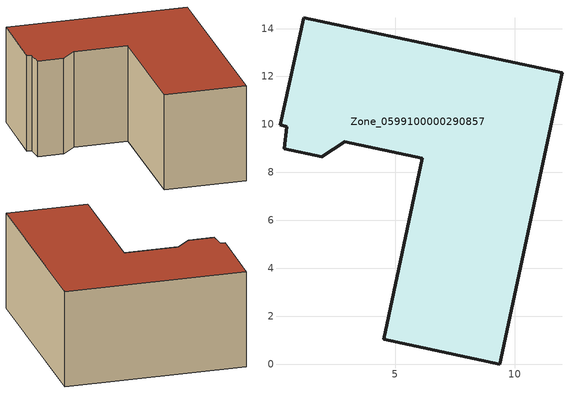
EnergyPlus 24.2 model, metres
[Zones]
Zone_0599100000290857
 floor ground (C_G): 0.48,9.91 0.2,10 1.19,14.45 11.96,12.15 9.37,0 4.52,1.04 6.14,8.59 2.91,9.28 1.94,8.66 0.39,9 z0
 wall outside (C_F): 11.96,12.15 1.19,14.45 0.2,10 0.48,9.91 0.39,9 1.94,8.66 2.91,9.28 6.14,8.59 4.52,1.04 9.37,0 11.96,12.15 z0:6.03
 roof outside (C_R): 0.48,9.91 0.39,9 1.94,8.66 2.91,9.28 6.14,8.59 4.52,1.04 9.37,0 11.96,12.15 1.19,14.45 0.2,10 z6.03
[BUILDING]
Pand.0599100000290857: North Axis=0; Terrain=City; Loads Convergence Tolerance Value=0.04; Temperature Convergence Tolerance Value=0.4; Solar Distribution=FullExterior; Maximum Number of Warmup Days=25; Minimum Number of Warmup Days=1
[Site:Location]
Rotterdam.The.Hague.AP_ZH_NLD Design_Conditions: Latitude=51.96; Longitude=4.45; Time Zone=1; Elevation=-4.5
[SITE:GROUNDTEMPERATURE:BUILDINGSURFACE]
18, 18, 18, 18, 18, 18, 18, 18, 18, 18, 18, 18
[MATERIAL] Thermal Absorptance=0.9; Solar Absorptance=0.7; Visible Absorptance=0.7
Name | Roughness | Thickness | Conductivity | Density | Specific Heat
G.TC.1975-1991 | MediumSmooth | 0.15 | 0.288461 | 540 | 1210
F.TC.1975-1991 | Rough | 0.3 | 0.230769 | 1920 | 840
R.TC.1975-1991 | MediumRough | 0.2 | 0.153846 | 1500 | 1000
[CONSTRUCTION]
C_G: G.TC.1975-1991
C_F: F.TC.1975-1991
C_R: R.TC.1975-1991
[ZONE]
Zone_0599100000290857: Type=1; Multiplier=1; Ceiling Height=Autocalculate; Volume=Autocalculate; Floor Area=autocalculate; Part of Total Floor Area=Yes
[ZONEINFILTRATION:DESIGNFLOWRATE]
Infil_Zone_0599100000290857: Zone or ZoneList or Space or SpaceList=Zone_0599100000290857; Schedule=AlwaysOn; Design Flow Rate Calculation Method=Flow/Area; Flow Rate per Floor Area=0.003; Constant Term Coefficient=1; Temperature Term Coefficient=0; Velocity Term Coefficient=0; Velocity Squared Term Coefficient=0
[HVACTEMPLATE:ZONE:IDEALLOADSAIRSYSTEM]
Zone_0599100000290857: Maximum Heating Supply Air Temperature=50; Minimum Cooling Supply Air Temperature=13; Maximum Heating Supply Air Humidity Ratio=0.0156; Minimum Cooling Supply Air Humidity Ratio=0.0077; Heating Limit=NoLimit; Cooling Limit=NoLimit; Dehumidification Control Type=ConstantSensibleHeatRatio; Cooling Sensible Heat Ratio=0.7; Dehumidification Setpoint=60; Humidification Control Type=None; Humidification Setpoint=30; Outdoor Air Method=None; Outdoor Air Flow Rate per Person=0.00944; Outdoor Air Flow Rate per Zone Floor Area=0; Outdoor Air Flow Rate per Zone=0; Demand Controlled Ventilation Type=None; Outdoor Air Economizer Type=NoEconomizer; Heat Recovery Type=None; Sensible Heat Recovery Effectiveness=0.7; Latent Heat Recovery Effectiveness=0.65
[ZONECONTROL:THERMOSTAT]
ThermostatControl_Zone_0599100000290857: Zone or ZoneList=Zone_0599100000290857; Control Type Schedule=DualSetpointControlType; Control 1=Thermostat_Zone_0599100000290857; Temperature Difference Between Cutout And Setpoint=0
[THERMOSTATSETPOINT:DUALSETPOINT]
Thermostat_Zone_0599100000290857: Heating Setpoint Temperature Schedule=HeatingSetpoint_Zone_0599100000290857; Cooling Setpoint Temperature Schedule=CoolingSetpoint_Zone_0599100000290857
[SCHEDULE:COMPACT]
HeatingSetpoint_Zone_0599100000290857: Through: 12/31, For: AllDays, Until: 24:00, 21
CoolingSetpoint_Zone_0599100000290857: Through: 12/31, For: AllDays, Until: 24:00, 24
DualSetpointControlType: Through: 12/31, For: AllDays, Until: 24:00, 4
AlwaysOn: Through: 12/31, For: AllDays, Until: 24:00, 1
